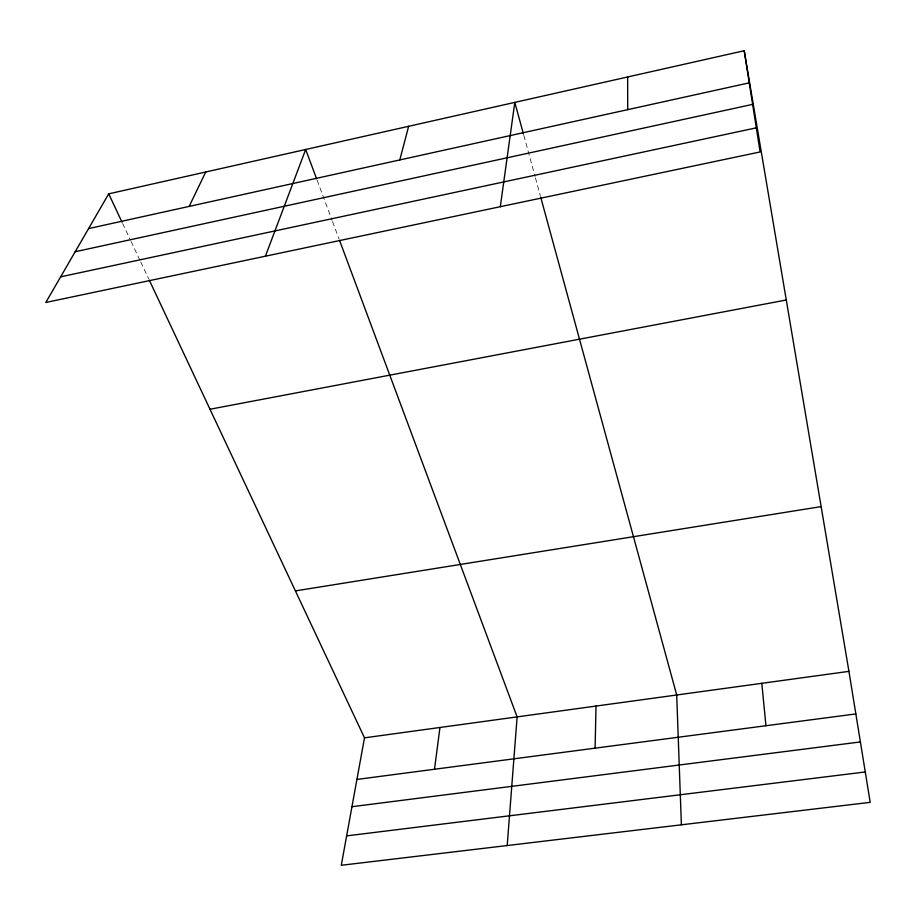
<?xml version="1.0" encoding="UTF-8"?>
<svg xmlns="http://www.w3.org/2000/svg" width="916" height="916" viewBox="0 0 916 916"><rect width="100%" height="100%" fill="white"/><g stroke="black" fill="none" stroke-linecap="round" stroke-linejoin="round"><path stroke-width="0.69" stroke-dasharray="4.58 3.44" d="M122.629 223.458L130.496 240.187M131.102 241.481L140.182 260.785M140.789 262.068L148.655 278.808M317.119 180.2L332.05 220.264M332.554 221.592L339.023 238.95M523.803 135.328L535.058 176.502M535.436 177.876L540.303 195.715"/><path stroke-width="1.37" d="M595.102 748.166L596.007 706.064M507.201 845.537L517.116 716.896L339.515 240.29M434.505 769.245L439.966 727.476M500.308 206.695L514.803 102.386L523.437 133.954M149.262 280.09L364.499 737.838L341.29 865.277L870.2 802.347L848.937 671.359L744.216 50.723L108.706 193.849L45.8 302.475L760.108 151.953L744.216 50.723M399.788 159.945L408.65 126.293M265.4 256.205L305.681 149.491L316.627 178.86M189.143 206.421L205.745 171.99M88.577 228.599L749.254 82.841M75.181 251.74L752.643 104.378M60.651 276.827L756.318 127.839M209.982 409.246L786.283 299.99M295.399 590.9L821.137 506.605M364.499 737.838L848.937 671.359M356.919 779.436L855.853 713.93M351.95 806.71L860.399 741.937M346.637 835.873L865.265 771.97M108.706 193.849L122.023 222.164M540.68 197.089L676.706 694.992L681.389 824.812M761.803 683.313L765.948 725.735M627.655 76.967L627.712 109.657"/></g></svg>
